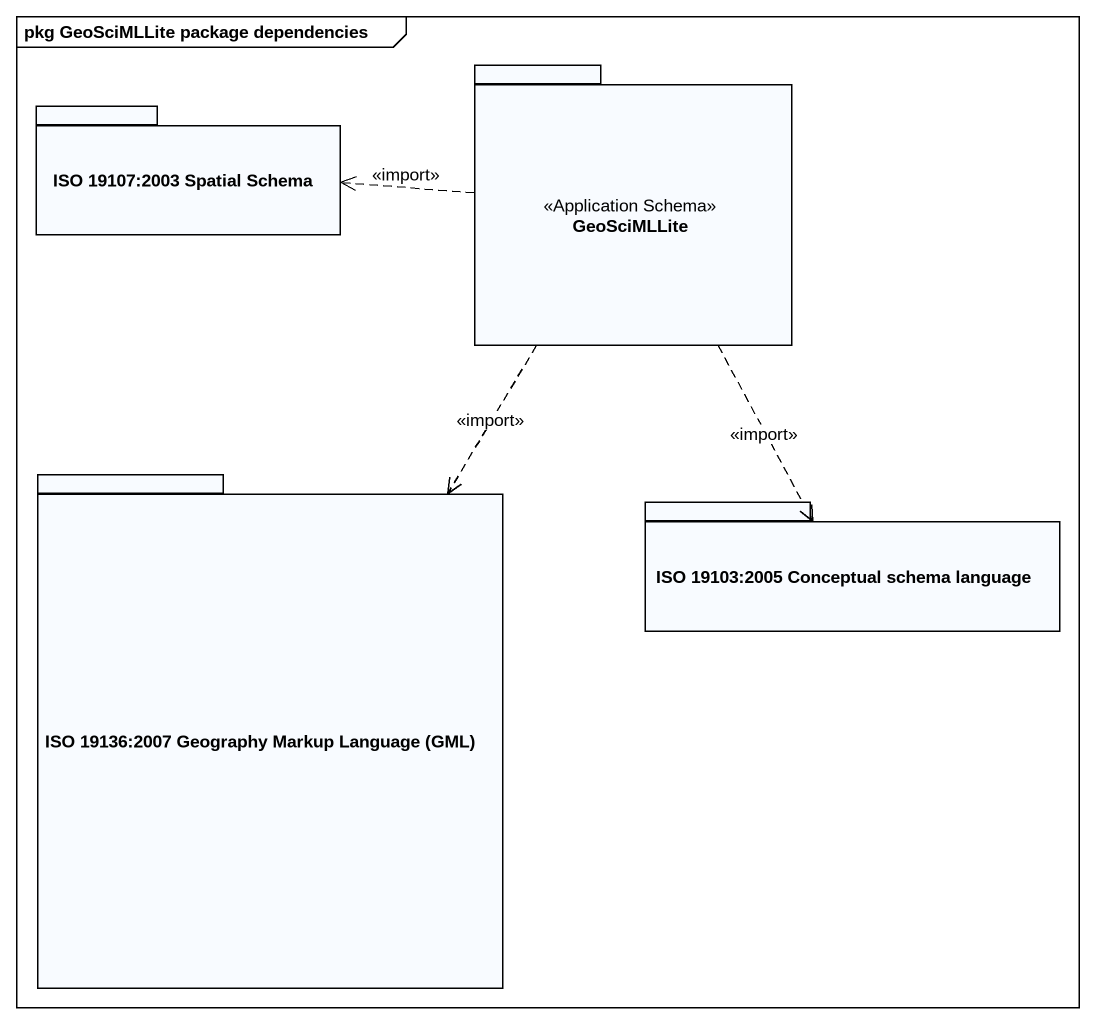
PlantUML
@startuml
mainframe pkg GeoSciMLLite package dependencies
package "ISO 19107:2003 Spatial Schema" as ISO_19107_2003_Spatial {
}
package GeoSciMLLite <<Application Schema>> {
}
package "ISO 19136:2007 Geography Markup Language (GML)" as ISO_19136_2007_Geography {
}
package "ISO 19103:2005 Conceptual schema language" as ISO_19103_2005_Conceptual {
}
GeoSciMLLite .left.> ISO_19107_2003_Spatial : <<import>>
GeoSciMLLite ..> ISO_19136_2007_Geography : <<import>>
GeoSciMLLite ..> ISO_19103_2005_Conceptual : <<import>>
@enduml
